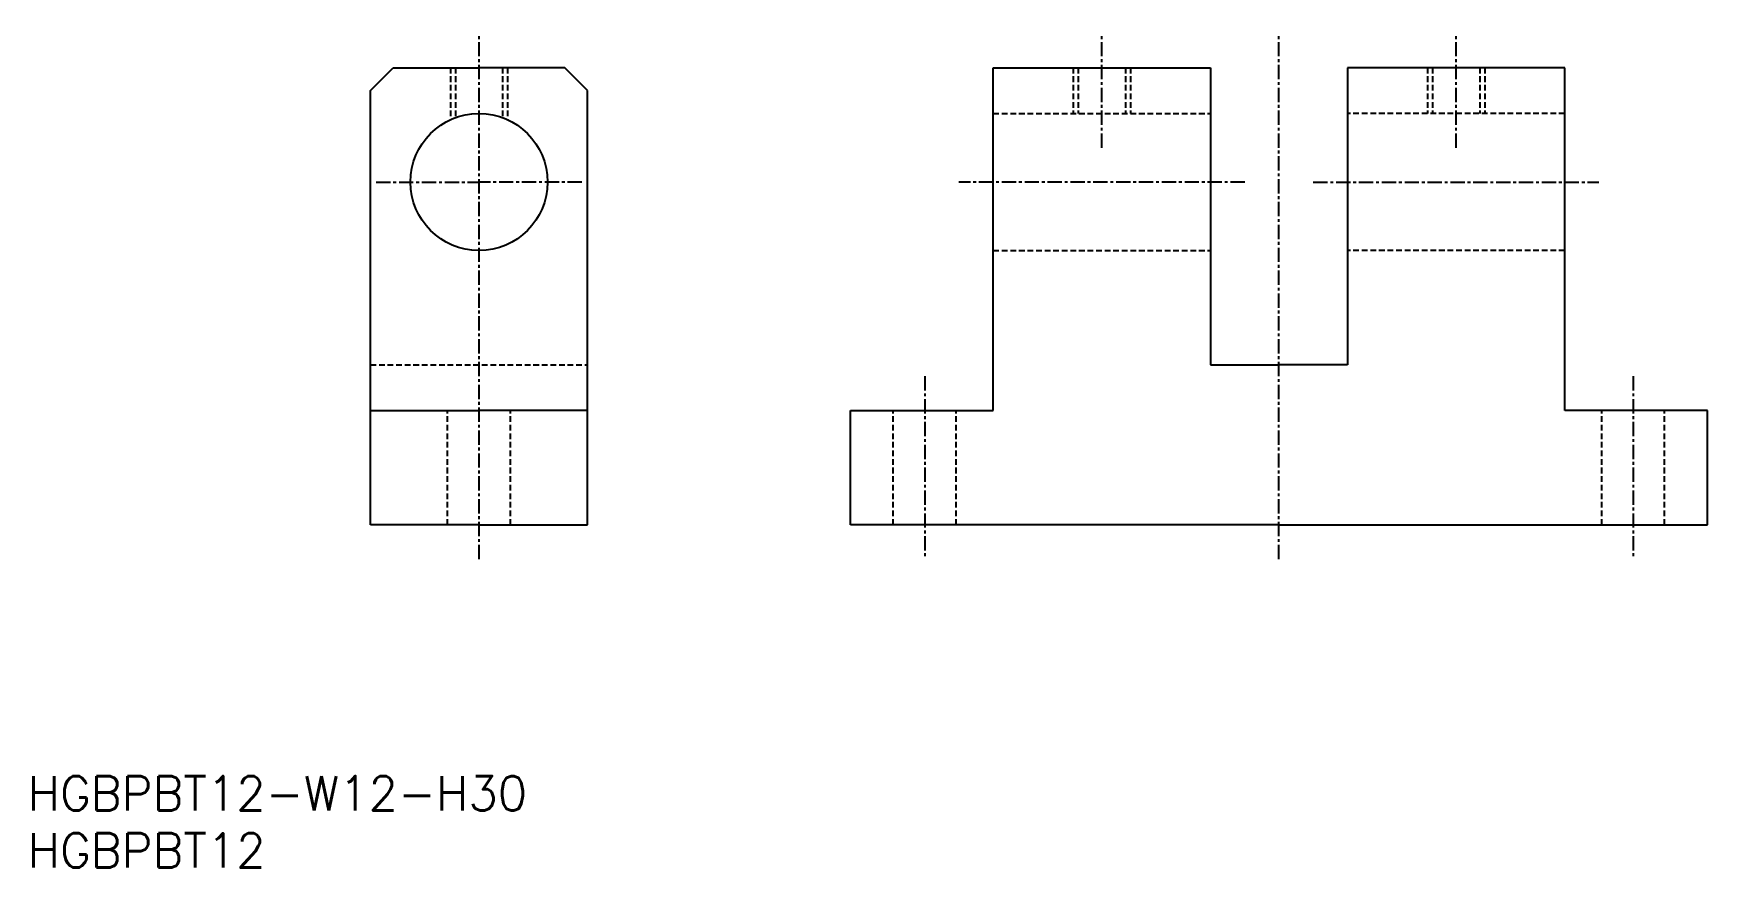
# Model space of a CAD drawing. Extents: x 1 to 147, y 0 to 73.
import ezdxf

# ---------------------------------------------------------------- set-up
doc = ezdxf.new("R2010")
doc.units = 0
doc.linetypes.add('CENTER', pattern=[2, 1.25, -0.25, 0.25, -0.25])
doc.linetypes.add('DASHED', pattern=[0.75, 0.5, -0.25])
doc.layers.get('0').update_dxf_attribs({"linetype": 'CONTINUOUS'})
doc.layers.add('CENTER', color=1, linetype='CENTER')
doc.styles.get("Standard").update_dxf_attribs({"font": 'txt.shx'})

# ---------------------------------------------------------------- blocks, each defined once
blk = doc.blocks.new('*U32')
at = {"color": 7, "linetype": 'CONTINUOUS'}
blk.add_text('HGBPBT12', height=3, dxfattribs=at).set_placement((0, 0))
blk = doc.blocks.new('*U33')
at = {"color": 7, "linetype": 'CONTINUOUS'}
blk.add_text('HGBPBT12-W12-H30', height=3, dxfattribs=at).set_placement((0, 5))

msp = doc.modelspace()

# ---------------------------------------------------------------- linework, layer by layer
for p, q in [((30, 68), (32, 70)), ((32, 70), (39.5, 70)), ((47, 70), (39.5, 70)), ((49, 68), (47, 70)), ((84.5, 40), (84.5, 70)), ((84.5, 70), (103.5, 70)), ((103.5, 70), (103.5, 44)), ((115.5, 70), (115.5, 44)), ((134.5, 70), (115.5, 70)), ((134.5, 40), (134.5, 70)), ((30, 30), (30, 68)), ((49, 30), (49, 68)), ((103.5, 44), (109.5, 44)), ((115.5, 44), (109.5, 44)), ((30, 40), (39.5, 40)), ((49, 40), (39.5, 40)), ((72, 30), (72, 40)), ((72, 40), (84.5, 40)), ((147, 40), (134.5, 40)), ((147, 30), (147, 40)), ((39.5, 30), (30, 30)), ((39.5, 30), (49, 30)), ((109.5, 30), (72, 30)), ((109.5, 30), (147, 30))]:
    msp.add_line(p, q)
at = {"color": 3, "linetype": 'DASHED'}
for p, q in [((37, 70), (37, 65.454)), ((37.433, 70), (37.433, 65.633)), ((41.567, 70), (41.567, 65.633)), ((42, 70), (42, 65.454)), ((91.5, 70), (91.5, 66)), ((91.933, 70), (91.933, 66)), ((96.067, 70), (96.067, 66)), ((96.5, 70), (96.5, 66)), ((122.5, 70), (122.5, 66)), ((122.933, 70), (122.933, 66)), ((127.067, 70), (127.067, 66)), ((127.5, 70), (127.5, 66)), ((84.5, 66), (103.5, 66)), ((134.5, 66), (115.5, 66)), ((84.5, 54), (103.5, 54)), ((134.5, 54), (115.5, 54)), ((30, 44), (49, 44)), ((36.75, 30), (36.75, 40)), ((42.25, 30), (42.25, 40)), ((75.75, 30), (75.75, 40)), ((81.25, 30), (81.25, 40)), ((137.75, 30), (137.75, 40)), ((143.25, 30), (143.25, 40))]:
    msp.add_line(p, q, dxfattribs=at)
msp.add_circle((39.5, 60), 6)
at = {"layer": 'CENTER', "color": 1, "linetype": 'CENTER'}
for p, q in [((39.5, 27), (39.5, 73)), ((94, 63), (94, 73)), ((109.5, 27), (109.5, 73)), ((125, 63), (125, 73)), ((30.5, 60), (39.5, 60)), ((48.5, 60), (39.5, 60)), ((106.5, 60), (81.5, 60)), ((112.5, 60), (137.5, 60)), ((78.5, 43), (78.5, 27)), ((140.5, 43), (140.5, 27))]:
    msp.add_line(p, q, dxfattribs=at)

# ---------------------------------------------------------------- block references
at = {"color": 7, "linetype": 'CONTINUOUS'}
for name in ['*U33', '*U32']:
    msp.add_blockref(name, (0, 0), dxfattribs=at)

doc.saveas('drawing.dxf')
